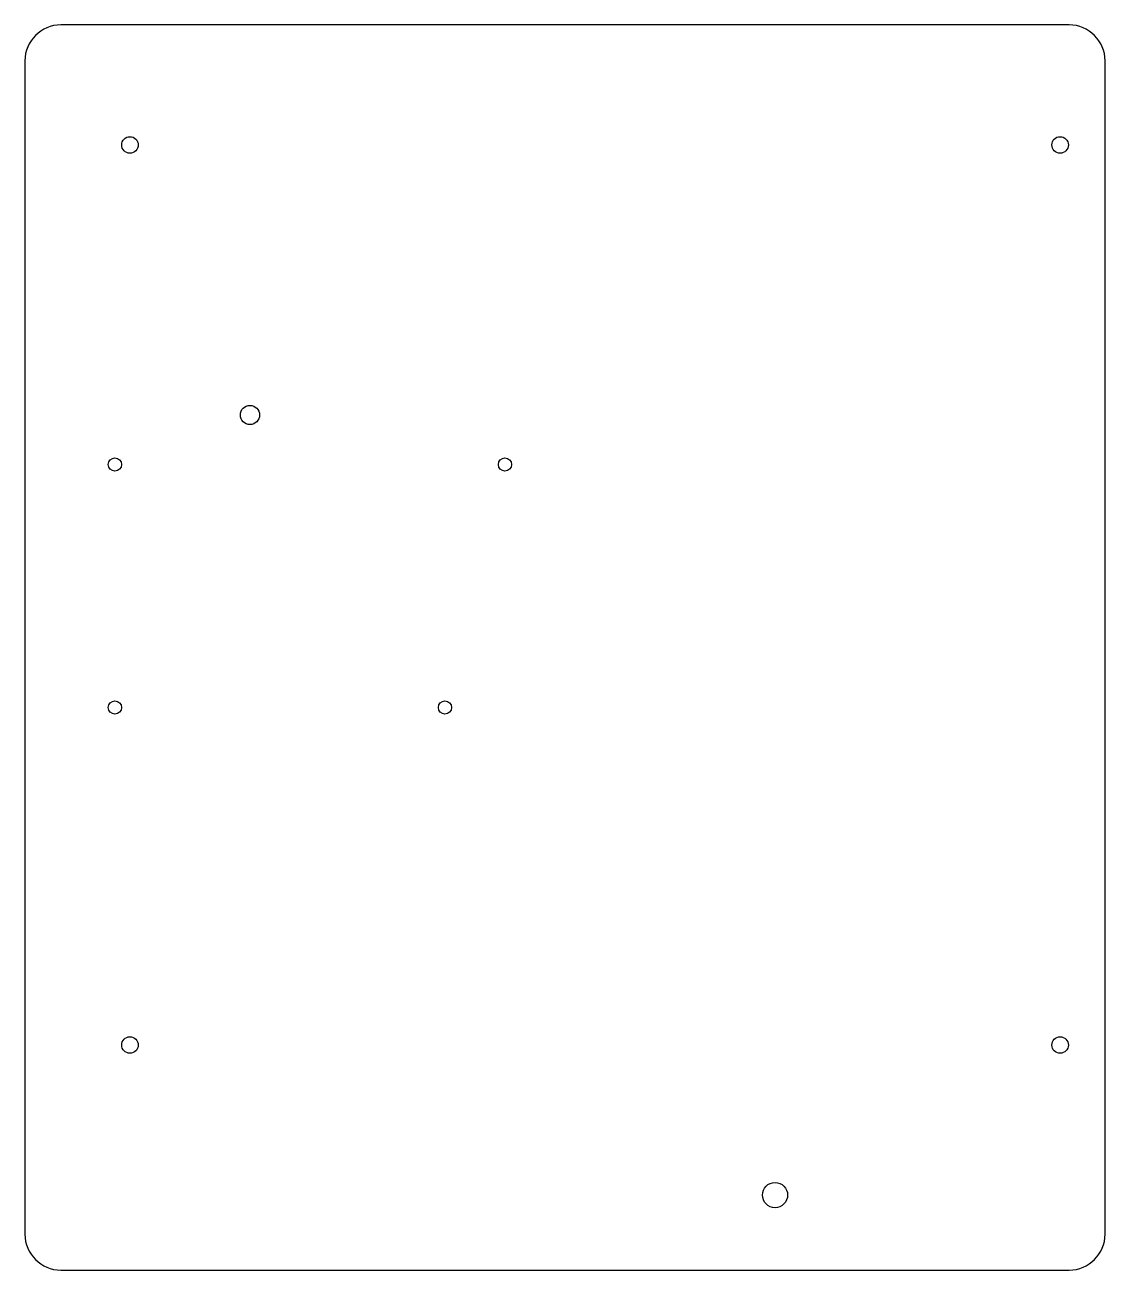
# Model space of a CAD drawing. Header units: millimetres. Extents: x -250 to 110, y -225 to 190.
import ezdxf

# ---------------------------------------------------------------- set-up
doc = ezdxf.new("R2010")
doc.units = ezdxf.units.MM

msp = doc.modelspace()

# ---------------------------------------------------------------- linework, layer by layer
for p, q in [((98, 190), (-238, 190)), ((-250, 178), (-250, -213)), ((110, -213), (110, 178)), ((-238, -225), (98, -225))]:
    msp.add_line(p, q)
for centre, radius in [((-215, 150), 2.75), ((95, 150), 2.75), ((-175, 60), 3.2), ((-220, 43.5), 2.2), ((-90, 43.5), 2.2), ((-220, -37.5), 2.2), ((-110, -37.5), 2.2), ((-215, -150), 2.75), ((95, -150), 2.75), ((0, -200), 4.2)]:
    msp.add_circle(centre, radius)
for centre, start, end in [((-238, 178), 90, 180), ((98, 178), 0, 90), ((-238, -213), 180, 270), ((98, -213), 270, 360)]:
    msp.add_arc(centre, 12, start, end)

doc.saveas('drawing.dxf')
